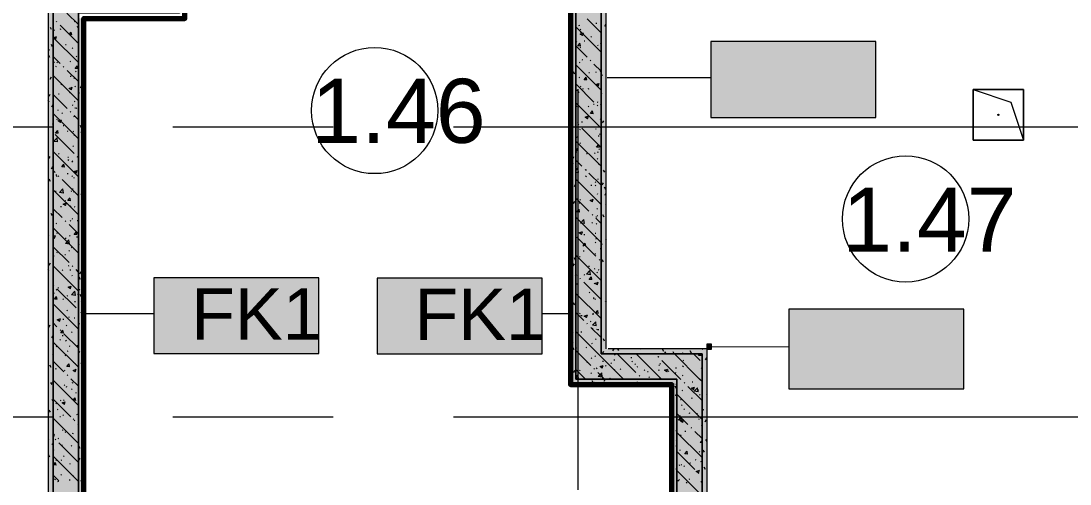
# Model space of a CAD drawing. Header units: millimetres. Extents: x -3817 to 677485, y -22715 to 103890.
# Drawn here: x 78696 to 82851, y 18646 to 20480 of the extents above; entities that cross this region are included whole.
import ezdxf

# ---------------------------------------------------------------- set-up
doc = ezdxf.new("R2010")
doc.units = ezdxf.units.MM
doc.layers.add('PDF _Геометрия', color=7, linetype='Continuous', true_color=0x1d1d1d)
doc.layers.add('PDF _Сплошная заливка', color=7, linetype='Continuous', true_color=0xffffff)
doc.layers.add('PDF _Текст', color=7, linetype='Continuous')
doc.styles.add('PDF GOST-Common', font='arial.ttf')

msp = doc.modelspace()

# ---------------------------------------------------------------- hatches: boundary and pattern name
at = {"layer": 'PDF _Сплошная заливка', "transparency": 33554559}
for points in [[(78823.1, 17061.3), (78823.3, 17062.1), (78823.3, 17561.3), (78923.1, 17561.3), (78923.1, 20511.3), (78823.3, 20511.3), (78823.3, 21011.3), (78923.1, 21011.3), (78923.1, 23061.3), (78823.1, 23061.3), (78823.1, 17406.3)], [(78803.1, 17881.3), (78823.1, 17881.3), (78823.1, 22961.3), (78803.1, 22961.3), (78803.1, 17889.3)], [(80873.3, 19061.3), (80893.3, 19061.3), (80893.3, 22091.3), (80873.3, 22091.3), (80873.3, 20232.1)], [(80993.3, 19161.3), (81013.3, 19161.3), (81013.3, 21771.3), (80993.3, 21771.3), (80993.3, 20232.1)], [(78923.1, 17561.3), (78943.1, 17561.3), (78943.1, 20491.3), (78923.1, 20491.3), (78923.1, 17971.4)], [(81393.3, 19061.3), (81393.3, 19161.3), (80893.3, 19161.3), (80893.3, 19061.3), (81293.3, 19061.3)], [(81413.3, 19161.3), (81413.3, 19181.3), (81013.3, 19181.3), (81013.3, 19161.3), (81393.3, 19161.3)], [(81273.3, 19041.3), (81273.3, 19061.3), (80873.3, 19061.3), (80873.3, 19041.3), (81272.3, 19041.3)], [(81273.3, 17581.4), (81293.3, 17581.4), (81293.3, 19061.3), (81273.3, 19061.3), (81273.3, 17594.4)]]:
    msp.add_hatch(color=256, dxfattribs=at).paths.add_polyline_path(points)

# ---------------------------------------------------------------- linework, layer by layer
at = {"layer": 'PDF _Геометрия', "color": 9, "lineweight": 9, "true_color": 0xc0c0c0}
for points in [[(77042.8, 22941.3), (77042.8, 22381.3), (76663.1, 22381.3), (76663.1, 22361.3), (76663.1, 17881.3), (76663.1, 17861.3), (78823.1, 17861.3), (78823.1, 17881.3), (78823.1, 22961.3), (78803.1, 22961.3), (78653.1, 22961.3), (78823.1, 22961.3), (78823.1, 17861.3), (76663.1, 17861.3), (76663.1, 22381.3), (77042.8, 22381.3), (77042.8, 22461.3), (77042.8, 22961.3), (77493.1, 22961.3), (77042.8, 22961.3)], [(80993.3, 21791.3), (81703.3, 21791.3), (81803.3, 21791.3), (81803.3, 22091.3), (81943.3, 22091.3), (81823.3, 22091.3), (81803.3, 22091.3), (81803.3, 21791.3), (80993.3, 21791.3), (80993.3, 21771.3), (80993.3, 19161.3), (81013.3, 19161.3), (81393.3, 19161.3), (80993.3, 19161.3)], [(83103.3, 22091.3), (83173.3, 22091.3), (83173.3, 17161.4), (81393.3, 17161.4), (81393.3, 19061.3), (81393.3, 19161.3), (81393.3, 17161.4), (81413.3, 17161.4), (83173.3, 17161.4), (83173.3, 17181.3), (83173.3, 22091.3), (83153.3, 22091.3)]]:
    msp.add_lwpolyline(points, close=True, dxfattribs=at)
at = {"layer": 'PDF _Геометрия', "color": 7, "lineweight": 9}
for points in [[(78803.1, 22933.3), (78803.1, 17889.3)], [(80873.3, 22071.3), (80873.3, 19061.3)], [(81013.3, 19181.3), (81013.3, 21763.3)], [(78943.1, 17581.4), (78943.1, 20490.3)], [(81017.3, 20256.5), (81428.2, 20256.5)], [(82467.1, 20208.5), (82617.1, 20158.5), (82667.1, 20008.5)], [(78943.6, 19321.1), (79222.4, 19321.1)], [(80872.8, 19319.7), (80760.3, 19319.7)], [(81413.3, 19181.3), (81021.3, 19181.3)], [(81413.3, 17181.3), (81413.3, 19161.3)], [(81431.3, 19189.3), (81736.6, 19190.9)], [(80873.3, 19041.3), (81272.3, 19041.3)], [(81273.3, 19041.3), (81273.3, 17594.4), (81273.3, 17581.4)]]:
    msp.add_lwpolyline(points, dxfattribs=at)
at = {"layer": 'PDF _Геометрия', "color": 9, "lineweight": 9, "true_color": 0xc0c0c0}
for points in [[(78923.1, 21011.3), (78923.1, 22091.3), (79663.3, 22091.3), (78943.1, 22091.3), (78923.1, 22091.3), (78923.1, 21011.3), (78943.1, 21011.3), (79323.3, 21011.3), (79323.3, 20511.3), (78923.1, 20511.3), (78923.1, 20491.3), (78923.1, 17561.3)], [(81293.3, 17581.4), (81293.3, 19061.3), (81273.3, 19061.3), (80893.3, 19061.3), (80893.3, 22091.3), (80873.3, 22091.3), (80823.3, 22091.3), (80893.3, 22091.3), (80893.3, 19161.3), (80893.3, 19061.3), (81293.3, 19061.3), (81293.3, 17561.3)], [(78923.1, 17561.3), (78923.1, 20511.3)], [(81413.3, 19161.3), (81413.3, 19181.3)], [(80873.3, 19061.3), (80873.3, 19041.3)]]:
    msp.add_lwpolyline(points, dxfattribs=at)
at = {"layer": 'PDF _Геометрия', "color": 231, "lineweight": 70, "true_color": 0xff80c0}
for points in [[(80793.3, 22071.3), (80793.3, 22070.3), (80872.3, 22070.3), (80872.3, 19041.3), (80872.3, 19040.3), (81272.3, 19040.3), (81272.3, 17582.3), (78944.1, 17582.3), (78944.1, 20490.3), (79343.3, 20490.3), (79344.3, 20490.3), (79344.3, 21031.3), (79344.3, 21032.3), (78944.1, 21032.3), (78944.1, 21031.3)], [(80873.3, 19041.3), (80873.3, 19061.3)]]:
    msp.add_lwpolyline(points, dxfattribs=at)
at = {"layer": 'PDF _Геометрия', "color": 231, "lineweight": 9, "true_color": 0xff80c0}
for points in [[(80873.3, 19061.3), (80873.3, 22071.3), (80872.3, 22071.3), (80793.3, 22071.3)], [(79323.3, 20491.3), (78943.1, 20491.3), (78943.1, 20490.3), (78943.1, 17581.4), (78944.1, 17581.4), (81272.3, 17581.4), (81273.3, 17581.4), (81273.3, 17594.4), (81273.3, 19041.3), (81272.3, 19041.3), (80873.3, 19041.3)]]:
    msp.add_lwpolyline(points, dxfattribs=at)
at = {"layer": 'PDF _Геометрия', "color": 252, "lineweight": 9, "true_color": 0x878787}
for points in [[(78923.1, 20466.1), (78877.8, 20511.3)], [(80993.3, 20432.7), (80937.7, 20488.3)], [(78825.6, 20443.2), (78828.3, 20445.3)], [(78838.1, 20475.7), (78835.6, 20478.2)], [(78923.1, 20390.7), (78850.7, 20463.1)], [(78851.2, 20448.3), (78854.5, 20448.7)], [(78905.8, 20479.8), (78908.3, 20477.6)], [(78917.9, 20456.6), (78920.6, 20458.6)], [(78918.6, 20457.1), (78921.9, 20457.6)], [(80993.3, 20357.2), (80893.3, 20457.2)], [(80905.5, 20462.8), (80908.8, 20463.3)], [(80910.7, 20447.8), (80913.1, 20445.5)], [(80972.8, 20471.7), (80976.2, 20472.1)], [(78923.1, 20315.2), (78823.1, 20415.2)], [(78832.4, 20407.6), (78823.5, 20413.5), (78836, 20418.3)], [(78828.9, 20416), (78831.8, 20414.2)], [(78832.4, 20407.5), (78836, 20418.2)], [(78896.5, 20425.3), (78885.8, 20426.2), (78894.4, 20436.4)], [(78896.5, 20425.2), (78894.4, 20436.4)], [(80919.8, 20422.6), (80911, 20428.5), (80923.4, 20433.3)], [(80912.5, 20433.8), (80915.2, 20435.8)], [(80919.8, 20422.5), (80923.4, 20433.3)], [(80952.4, 20418.2), (80955.2, 20416.4)], [(78823.4, 20384.1), (78826.1, 20386.1)], [(78871.8, 20387), (78875.1, 20387.4)], [(78898.5, 20373.8), (78900.9, 20371.5)], [(78915.8, 20397.4), (78918.4, 20399.4)], [(80937.7, 20337.4), (80893.3, 20381.8)], [(80895, 20398.3), (80897.8, 20396.5)], [(80912.2, 20380.5), (80901.6, 20381.5), (80910.2, 20391.7)], [(80912.3, 20380.5), (80910.2, 20391.6)], [(80910.4, 20374.6), (80913, 20376.6)], [(80926.1, 20401.6), (80929.4, 20402)], [(80978.6, 20385.5), (80981, 20383.3)], [(80989.9, 20394.3), (80992.7, 20392.5)], [(78850.7, 20312.3), (78823.1, 20339.9)], [(78823.1, 20326.2), (78823.9, 20326.9)], [(78889.2, 20321.1), (78892.1, 20319.3)], [(78913.6, 20338.2), (78916.3, 20340.2)], [(80917, 20327.8), (80919.9, 20326)], [(80952.8, 20322.3), (80950.3, 20324.8)], [(80991.6, 20346.2), (80993.3, 20346.4)], [(78825, 20316.9), (78828.3, 20317.3)], [(78831.8, 20301.3), (78834.6, 20299.5)], [(78837.4, 20316.9), (78839.8, 20314.7)], [(78865.8, 20297.2), (78863.2, 20299.7)], [(78923.1, 20239.9), (78878.3, 20284.6)], [(78921.1, 20291.6), (78910.5, 20292.5), (78919.1, 20302.7)], [(78911.5, 20279), (78914.1, 20281)], [(78921.1, 20291.5), (78919.1, 20302.6)], [(80993.3, 20206.3), (80893.3, 20306.3)], [(80908.2, 20315.4), (80910.9, 20317.4)], [(80993.3, 20281.8), (80965.3, 20309.7)], [(80971.2, 20279.4), (80973.7, 20277.2)], [(80989.3, 20282), (80992.6, 20282.4)], [(78923.1, 20164.4), (78823.1, 20264.4)], [(78890.5, 20261.5), (78893.8, 20262)], [(78905.3, 20254.7), (78907.7, 20252.4)], [(80906, 20256.2), (80908.7, 20258.3)], [(80936.9, 20246.8), (80926.3, 20247.7), (80934.9, 20257.9)], [(80936.9, 20246.7), (80934.9, 20257.9)], [(80944.8, 20276.1), (80948.1, 20276.5)], [(78853.9, 20230.8), (78856.7, 20229)], [(78895.3, 20207), (78886.4, 20213), (78898.9, 20217.8)], [(78888.3, 20197.3), (78891.6, 20197.7)], [(78895.3, 20207), (78898.9, 20217.7)], [(78909.3, 20219.8), (78912, 20221.9)], [(80965.3, 20158.9), (80893.3, 20231)], [(80898, 20206), (80901.4, 20206.4)], [(80903.9, 20197), (80906.5, 20199.1)], [(80910.1, 20222.6), (80912.6, 20220.3)], [(80919.9, 20213.1), (80922.7, 20211.2)], [(80942.6, 20211.8), (80945.9, 20212.3)], [(80982.7, 20222.1), (80973.8, 20228), (80986.3, 20232.8)], [(80977.3, 20232.9), (80980.2, 20231.1)], [(80982.7, 20222), (80986.3, 20232.7)], [(78878.3, 20133.7), (78823.1, 20189)], [(78843.7, 20191.4), (78847.1, 20191.8)], [(78907.1, 20160.6), (78909.8, 20162.7)], [(80993.3, 20055.5), (80893.3, 20155.5)], [(80978, 20160.4), (80980.5, 20158.1)], [(78923.1, 20013.5), (78823.1, 20113.5)], [(78841.5, 20127.1), (78844.8, 20127.6)], [(78856.7, 20116), (78859.5, 20114.2)], [(78893.4, 20118.6), (78890.9, 20121.2)], [(78897.9, 20148.6), (78900.4, 20146.3)], [(78908.8, 20136), (78912.1, 20136.4)], [(78914.1, 20135.9), (78917, 20134.1)], [(80895.8, 20141.7), (80899.1, 20142.1)], [(80901.7, 20137.8), (80904.4, 20139.9)], [(80942, 20142.5), (80944.8, 20140.7)], [(80961.6, 20113), (80951, 20114), (80959.5, 20124.2)], [(80961.6, 20113), (80959.5, 20124.1)], [(80963.1, 20150.6), (80966.4, 20151)], [(80980.4, 20143.8), (80977.9, 20146.3)], [(80991.5, 20149.2), (80993.3, 20150.5)], [(80993.3, 20131), (80993, 20131.2)], [(78836.8, 20091.8), (78839.3, 20089.5)], [(78852, 20078.1), (78843.2, 20084.1), (78855.6, 20088.9)], [(78852, 20078), (78855.6, 20088.8)], [(78905, 20101.4), (78907.6, 20103.5)], [(78923.1, 20089), (78906, 20106.1)], [(80899.6, 20078.6), (80902.2, 20080.7)], [(80916.3, 20080.4), (80919.7, 20080.9)], [(80939.4, 20093.1), (80930.6, 20099.1), (80943, 20103.9)], [(80939.4, 20093.1), (80943, 20103.8)], [(80989.4, 20090), (80992, 20092.1)], [(78906, 19955.2), (78830.6, 20030.6)], [(78842.9, 20035.2), (78832.3, 20036.2), (78840.9, 20046.4)], [(78843, 20035.2), (78840.9, 20046.3)], [(78862.1, 20065.9), (78865.4, 20066.3)], [(78878.8, 20045.5), (78881.6, 20043.7)], [(78902.8, 20042.3), (78905.5, 20044.3)], [(78904.7, 20029.6), (78907.2, 20027.3)], [(80905, 20068.4), (80902.5, 20070.9)], [(80907.3, 20051.7), (80910.2, 20049.9)], [(80993, 19980.3), (80917.6, 20055.8)], [(80970.7, 20054.3), (80973.2, 20052)], [(80987.2, 20030.8), (80989.9, 20032.9)], [(78840.2, 20001), (78824.3, 20003.4), (78838.2, 20017.9)], [(78840.2, 20000.9), (78838.2, 20017.8)], [(80993.3, 19904.6), (80893.3, 20004.6)], [(80897.4, 20019.5), (80900.1, 20021.5)], [(80909.6, 19997.5), (80912.1, 19995.2)], [(80944.8, 20027.8), (80947.6, 20026)], [(80986.3, 19979.3), (80975.6, 19980.2), (80984.2, 19990.4)], [(80981.9, 20025.1), (80985.2, 20025.5)], [(80986.3, 19979.2), (80984.2, 19990.4)], [(78923.1, 19862.6), (78823.1, 19962.6)], [(78844.1, 19954.7), (78847, 19952.9)], [(78900.6, 19983.1), (78903.3, 19985.1)], [(80893.3, 19972.4), (80899.8, 19974.9)], [(80893.3, 19966.2), (80896.2, 19964.2)], [(80895.2, 19960.3), (80897.9, 19962.3)], [(80896.2, 19964.1), (80899.8, 19974.9)], [(80935.1, 19955), (80938.4, 19955.4)], [(80966.9, 19957.3), (80969.7, 19955.5)], [(80979.6, 19960.8), (80982.9, 19961.3)], [(80985, 19971.7), (80987.7, 19973.7)], [(78867.6, 19901.5), (78857, 19902.4), (78865.6, 19912.6)], [(78867.6, 19901.4), (78865.6, 19912.6)], [(78880.8, 19940.4), (78884.1, 19940.8)], [(78881.6, 19930.8), (78884.5, 19929)], [(78897.4, 19923.5), (78899.9, 19921.2)], [(78898.5, 19923.9), (78901.1, 19925.9)], [(78921.1, 19940.1), (78918.6, 19942.6)], [(80917.6, 19904.9), (80893.3, 19929.2)], [(80977.5, 19935.2), (80980, 19933)], [(80982.9, 19912.5), (80985.5, 19914.5)], [(78830.6, 19879.8), (78823.1, 19887.3)], [(78834, 19870.3), (78837.3, 19870.7)], [(78836.3, 19866.6), (78838.8, 19864.4)], [(78845.6, 19864.7), (78843.1, 19867.2)], [(78878.5, 19876.1), (78881.9, 19876.6)], [(78896.3, 19864.7), (78899, 19866.7)], [(78914.9, 19877.6), (78906, 19883.6), (78918.5, 19888.3)], [(78914.9, 19877.5), (78918.5, 19888.3)], [(80893.3, 19901.2), (80895.7, 19903.1)], [(80893.3, 19887.7), (80901.9, 19896.8)], [(80893.3, 19881.5), (80903.9, 19879.9)], [(80903.9, 19879.8), (80901.9, 19896.7)], [(80932.7, 19889.8), (80930.1, 19892.3)], [(80932.2, 19866.4), (80935.1, 19864.6)], [(80932.8, 19890.7), (80936.1, 19891.1)], [(80993.3, 19829.2), (80945.2, 19877.3)], [(78923.1, 19787.3), (78858.2, 19852.1)], [(78903.7, 19860.3), (78906.5, 19858.5)], [(80993.3, 19753.7), (80893.3, 19853.7)], [(80893.3, 19843.7), (80893.6, 19843.9)], [(80953.4, 19829.5), (80956.7, 19829.9)], [(80969.7, 19842.6), (80972.6, 19840.8)], [(80970.2, 19829.1), (80972.6, 19826.9)], [(80980.7, 19853.3), (80983.4, 19855.3)], [(78923.1, 19711.8), (78823.1, 19811.8)], [(78831.8, 19806), (78835.1, 19806.4)], [(78863.7, 19798.3), (78847.9, 19800.8), (78861.8, 19815.2)], [(78863.7, 19798.3), (78861.8, 19815.2)], [(78894.2, 19805.5), (78896.8, 19807.5)], [(78899.1, 19814.9), (78902.4, 19815.3)], [(78904.2, 19804.4), (78906.7, 19802.1)], [(80978.6, 19794.1), (80981.2, 19796.1)], [(78852.3, 19744.7), (78855.6, 19745.2)], [(78871.6, 19748.7), (78862.8, 19754.6), (78875.2, 19759.4)], [(78869.1, 19769.4), (78871.9, 19767.6)], [(78871.6, 19748.6), (78875.2, 19759.3)], [(78892.3, 19767.8), (78881.7, 19768.7), (78890.2, 19778.9)], [(78892.3, 19767.7), (78890.2, 19778.8)], [(78892, 19746.3), (78894.7, 19748.4)], [(78906.5, 19745.5), (78909.4, 19743.7)], [(80945.2, 19726.4), (80893.3, 19778.4)], [(80896.9, 19776.1), (80899.7, 19774.3)], [(80906.6, 19759.3), (80909.9, 19759.8)], [(80909.1, 19772.3), (80911.6, 19770)], [(80959, 19763.7), (80950.2, 19769.6), (80962.6, 19774.4)], [(80959.1, 19763.6), (80962.7, 19774.4)], [(80991.8, 19772.1), (80993.3, 19771.1)], [(78858.2, 19701.2), (78823.1, 19736.4)], [(78896.9, 19698.3), (78899.4, 19696.1)], [(80993.3, 19602.9), (80893.3, 19702.9)], [(80908.1, 19723), (80897.4, 19723.9), (80906, 19734.1)], [(80908.1, 19722.9), (80906, 19734.1)], [(80960.3, 19711.3), (80957.8, 19713.8)], [(80972.1, 19704), (80975.5, 19704.4)], [(80993.3, 19678.4), (80972.9, 19698.7)], [(80976.4, 19734.9), (80979.1, 19736.9)], [(80977, 19710.1), (80979.5, 19707.8)], [(78923.1, 19560.9), (78823.1, 19660.9)], [(78833.7, 19679.1), (78836.5, 19677.3)], [(78873.3, 19686.1), (78870.8, 19688.7)], [(78923.1, 19636.4), (78885.9, 19673.6)], [(78889.8, 19687.1), (78892.5, 19689.2)], [(78917.8, 19689.4), (78921.2, 19689.8)], [(80899.7, 19661.3), (80902.6, 19659.5)], [(80927.5, 19677.2), (80911.7, 19679.7), (80925.5, 19694.1)], [(80927.5, 19677.2), (80925.5, 19694.1)], [(80957.2, 19681.2), (80960, 19679.4)], [(80974.2, 19675.7), (80976.9, 19677.7)], [(78823.1, 19627.1), (78831.9, 19630.5)], [(78823.1, 19623.3), (78828.3, 19619.7)], [(78828.4, 19619.7), (78832, 19630.4)], [(78835.8, 19641.5), (78838.3, 19639.2)], [(78871.1, 19619.3), (78874.4, 19619.7)], [(78887.7, 19627.9), (78890.3, 19630)], [(78916.9, 19634), (78906.3, 19634.9), (78914.9, 19645.2)], [(78917, 19634), (78914.9, 19645.1)], [(78915.6, 19625.1), (78918.9, 19625.6)], [(80972.9, 19547.9), (80897.5, 19623.3)], [(80915.8, 19634.7), (80906.9, 19640.7), (80919.4, 19645.5)], [(80915.8, 19634.7), (80919.4, 19645.4)], [(80925.4, 19633.9), (80928.7, 19634.3)], [(80969.9, 19639.7), (80973.2, 19640.2)], [(80972.1, 19616.5), (80974.7, 19618.6)], [(78885.9, 19522.7), (78823.1, 19585.5)], [(78887.3, 19595.7), (78871.5, 19598.2), (78885.3, 19612.6)], [(78887.3, 19595.7), (78885.4, 19612.5)], [(78894, 19584.2), (78896.8, 19582.4)], [(78903.7, 19579.3), (78906.2, 19577)], [(80921.8, 19590.8), (80924.6, 19589)], [(80932.7, 19589.2), (80922.1, 19590.2), (80930.7, 19600.4)], [(80932.8, 19589.2), (80930.7, 19600.3)], [(80969.6, 19604), (80972.1, 19601.7)], [(80990.4, 19578.5), (80993.3, 19578.8)], [(78824.3, 19549.1), (78827.6, 19549.6)], [(78836.6, 19564.3), (78839.4, 19562.5)], [(78868.8, 19555), (78872.1, 19555.4)], [(78885.5, 19568.7), (78888.2, 19570.8)], [(80993.3, 19452), (80893.3, 19552)], [(80908.6, 19547.2), (80911, 19544.9)], [(80923.1, 19569.6), (80926.4, 19570)], [(80969.9, 19557.3), (80972.6, 19559.4)], [(80988, 19532.8), (80985.5, 19535.3)], [(78923.1, 19410), (78823.1, 19510)], [(78858.6, 19493.8), (78861.4, 19492)], [(78883.4, 19509.6), (78886, 19511.6)], [(78889.4, 19493.7), (78892.7, 19494.2)], [(78901, 19507.6), (78898.5, 19510.1)], [(78923.1, 19485.5), (78913.5, 19495)], [(80951, 19474.6), (80935.2, 19477.1), (80949.1, 19491.5)], [(80943.7, 19508.3), (80947, 19508.8)], [(80951.1, 19474.6), (80949.1, 19491.5)], [(80967.7, 19498.1), (80970.4, 19500.2)], [(80982.1, 19496), (80984.9, 19494.2)], [(78823.1, 19485), (78825.3, 19485.3)], [(78881.2, 19450.4), (78883.9, 19452.4)], [(78896.4, 19473.2), (78898.8, 19470.9)], [(80897.5, 19472.4), (80893.3, 19476.6)], [(80912.5, 19457.3), (80910, 19459.8)], [(80924.7, 19476.1), (80927.5, 19474.3)], [(80957.4, 19455.5), (80946.8, 19456.4), (80955.4, 19466.6)], [(80957.4, 19455.4), (80955.4, 19466.6)], [(80976.5, 19484.9), (80978.9, 19482.7)], [(78825.5, 19432.2), (78823.1, 19434.6)], [(78835.3, 19416.3), (78837.7, 19414.1)], [(78913.5, 19344.2), (78838.1, 19419.6)], [(78842.6, 19423.6), (78845.9, 19424.1)], [(78891.2, 19419.2), (78882.4, 19425.2), (78894.8, 19430)], [(78891.2, 19419.1), (78894.8, 19429.9)], [(78910.9, 19393.1), (78895.1, 19395.5), (78908.9, 19410)], [(78910.9, 19393), (78908.9, 19409.9)], [(80896.9, 19438.2), (80900.2, 19438.6)], [(80993.3, 19376.6), (80925.1, 19444.8)], [(80965.6, 19439), (80968.2, 19441)], [(80978.6, 19434.2), (80969.8, 19440.2), (80982.3, 19445)], [(80978.7, 19434.2), (80982.3, 19444.9)], [(78824, 19403), (78826.8, 19401.2)], [(78838.8, 19377.7), (78828.1, 19378.6), (78836.7, 19388.8)], [(78838.8, 19377.6), (78836.7, 19388.8)], [(78861.5, 19379.1), (78864.3, 19377.3)], [(78879, 19391.2), (78881.7, 19393.2)], [(78908.1, 19368.3), (78911.4, 19368.7)], [(78918.9, 19398.9), (78921.7, 19397.1)], [(80993.3, 19301.1), (80893.3, 19401.1)], [(80946.7, 19405.6), (80949.5, 19403.8)], [(80962.4, 19382.9), (80965.7, 19383.3)], [(80963.4, 19379.8), (80966.1, 19381.8)], [(80969.1, 19378.9), (80971.6, 19376.6)], [(78923.1, 19259.2), (78823.1, 19359.2)], [(78876.9, 19332), (78879.5, 19334)], [(78903.2, 19354.1), (78905.6, 19351.9)], [(80925.1, 19293.9), (80893.3, 19325.7)], [(80982.1, 19321.8), (80971.5, 19322.7), (80980, 19332.9)], [(80982.1, 19321.7), (80980, 19332.8)], [(78838.1, 19268.7), (78823.1, 19283.8)], [(78847.9, 19290.3), (78839.1, 19296.2), (78851.6, 19301)], [(78848, 19290.2), (78851.6, 19301)], [(78861.3, 19298.2), (78864.7, 19298.6)], [(78883.5, 19308.6), (78886.3, 19306.8)], [(78905.8, 19304), (78909.2, 19304.4)], [(80908, 19322), (80910.5, 19319.8)], [(80912.1, 19314.7), (80914.9, 19312.9)], [(80915.6, 19312.7), (80918.9, 19313.2)], [(80935.4, 19305.3), (80926.5, 19311.3), (80939, 19316)], [(80935.4, 19305.2), (80939, 19316)], [(80949.6, 19290.8), (80952.4, 19289)], [(80974.6, 19272), (80958.8, 19274.4), (80972.6, 19288.9)], [(80960.1, 19318.6), (80963.5, 19319)], [(80961.3, 19320.6), (80963.9, 19322.6)], [(80974.6, 19271.9), (80972.7, 19288.8)], [(78853.2, 19253.7), (78850.7, 19256.2)], [(78863.4, 19244), (78852.8, 19244.9), (78861.4, 19255.1)], [(78863.4, 19243.9), (78861.4, 19255)], [(78923.1, 19183.8), (78865.8, 19241.1)], [(78874.7, 19272.8), (78877.4, 19274.8)], [(78895.8, 19248), (78898.3, 19245.8)], [(81082.2, 19061.3), (80982.2, 19161.3), (80893.3, 19250.3)], [(80913.4, 19248.5), (80916.7, 19248.9)], [(80940.2, 19278.8), (80937.7, 19281.3)], [(80993.3, 19225.7), (80952.8, 19266.2)], [(80959.1, 19261.4), (80961.8, 19263.4)], [(80975.9, 19259.8), (80978.4, 19257.5)], [(80980.7, 19257.3), (80984, 19257.8)], [(78923.1, 19108.3), (78823.1, 19208.3)], [(78848.9, 19217.7), (78851.7, 19215.9)], [(78859.1, 19233.9), (78862.4, 19234.3)], [(78872.5, 19213.6), (78875.2, 19215.7)], [(80956.9, 19202.2), (80959.6, 19204.2)], [(80971.6, 19220.3), (80974.4, 19218.5)], [(78834.7, 19191.2), (78837.2, 19188.9)], [(78879.6, 19172.6), (78883, 19173.1)], [(78886.4, 19193.8), (78889.2, 19192)], [(78923.1, 19192.2), (78918.6, 19192.9), (78923.1, 19197.5)], [(80893.3, 19186.2), (80895.7, 19187.1)], [(80893.3, 19179.7), (80895.7, 19187)], [(80952.8, 19115.4), (80906.8, 19161.3), (80893.3, 19174.9)], [(80933.9, 19187.2), (80937.2, 19187.6)], [(81047.1, 19156.3), (81049.8, 19158.4)], [(81131.3, 19087.7), (81057.7, 19161.3)], [(81233, 19061.3), (81133, 19161.3)], [(81393.3, 19052), (81383.9, 19061.3), (81283.9, 19161.3)], [(81385.3, 19135.5), (81359.4, 19161.3)], [(81389.3, 19154.6), (81378.7, 19155.5), (81383.6, 19161.3)], [(81389.3, 19154.5), (81388.1, 19161.3)], [(78865.8, 19090.2), (78823.1, 19132.9)], [(78870.4, 19154.4), (78873, 19156.5)], [(78888.1, 19110.2), (78877.5, 19111.1), (78886, 19121.4)], [(78888.1, 19110.2), (78886.1, 19121.3)], [(78902.7, 19129), (78905.1, 19126.7)], [(78908.4, 19123.3), (78911.3, 19121.5)], [(80937, 19129.5), (80939.8, 19127.7)], [(80954.8, 19143), (80957.4, 19145.1)], [(80968.6, 19153.7), (80971.1, 19151.4)], [(80998.3, 19104.8), (80989.4, 19110.7), (81001.9, 19115.5)], [(80998.3, 19104.7), (81001.9, 19115.5)], [(80999.4, 19131.9), (81002.8, 19132.3)], [(81031.9, 19125.5), (81034.7, 19123.7)], [(81044, 19137.7), (81047.3, 19138.2)], [(81111.3, 19146.6), (81114.6, 19147)], [(81114.9, 19132.5), (81117.4, 19130.2)], [(81126.8, 19121.5), (81129.6, 19119.7)], [(81218.6, 19150.3), (81221.1, 19148)], [(81221.8, 19148.1), (81219.3, 19150.6)], [(81221.7, 19117.5), (81224.6, 19115.7)], [(81226.1, 19121.1), (81228.7, 19123.1)], [(81309.8, 19060), (81308.5, 19061.3), (81234.4, 19135.5)], [(81318.4, 19134.4), (81321.1, 19136.4)], [(78832.9, 19102.5), (78836.2, 19102.9)], [(78868.2, 19095.2), (78870.9, 19097.3)], [(78880.9, 19075.1), (78878.3, 19077.6)], [(78910.8, 19089.8), (78902, 19095.7), (78914.4, 19100.5)], [(78910.8, 19089.7), (78914.4, 19100.4)], [(80931.3, 19061.3), (80893.3, 19099.4)], [(80903.9, 19065.4), (80893.3, 19066.4), (80901.8, 19076.6)], [(80903.9, 19065.4), (80901.8, 19076.5)], [(80907.5, 19096.9), (80910, 19094.6)], [(80952.6, 19083.8), (80955.3, 19085.9)], [(80967.9, 19100.3), (80965.3, 19102.8)], [(80974.5, 19105.6), (80977.3, 19103.8)], [(81006.8, 19061.3), (80980.4, 19087.7)], [(80998.2, 19069.4), (80982.4, 19071.8), (80996.2, 19086.2)], [(80998.2, 19069.3), (80996.2, 19086.2)], [(81011.2, 19114.7), (81013.7, 19112.4)], [(81045, 19097.2), (81047.6, 19099.2)], [(81064.5, 19076.5), (81067.8, 19076.9)], [(81069.4, 19101.6), (81072.2, 19099.8)], [(81136.2, 19109.7), (81138.9, 19111.7)], [(81146.4, 19072.6), (81143.9, 19075.1)], [(81164.3, 19097.6), (81167.1, 19095.8)], [(81176.8, 19091.2), (81180.1, 19091.7)], [(81221.3, 19097.1), (81224.6, 19097.5)], [(81253.8, 19090.5), (81244.9, 19096.5), (81257.4, 19101.3)], [(81253.8, 19090.5), (81257.4, 19101.2)], [(81259.2, 19093.6), (81262.1, 19091.8)], [(81286.5, 19088), (81289, 19085.8)], [(81288.7, 19106), (81292, 19106.4)], [(81316.2, 19075.2), (81318.9, 19077.2)], [(81316.6, 19113.4), (81319.5, 19111.6)], [(81354.1, 19089.6), (81357, 19087.8)], [(81390.2, 19105.8), (81392.6, 19103.6)], [(78923.1, 18957.4), (78823.1, 19057.4)], [(78866.1, 19036), (78868.7, 19038.1)], [(78873.8, 19032.5), (78876.6, 19030.7)], [(78923.1, 19032.9), (78893.4, 19062.6)], [(78898.4, 19047.2), (78901.7, 19047.6)], [(80952.7, 19061.7), (80956, 19062.2)], [(80997.2, 19067.6), (81000.5, 19068)], [(81025.9, 19061.3), (81029.4, 19065.4)], [(81030.1, 19061.3), (81029.4, 19065.4)], [(81182.8, 19070.2), (81185.3, 19068)], [(81223.9, 19061.9), (81226.6, 19063.9)], [(81324.9, 19045), (81322.4, 19047.5)], [(81393.3, 18976.6), (81337.5, 19032.4)], [(81354.2, 19050.6), (81357.5, 19051.1)], [(78895.3, 19022.9), (78897.8, 19020.6)], [(78911.3, 19008.6), (78914.1, 19006.8)], [(81393.3, 18901.1), (81293.3, 19001.1)], [(81314.1, 19016), (81316.7, 19018)], [(81359.9, 19019), (81351.1, 19024.9), (81363.5, 19029.7)], [(81359.9, 19018.9), (81363.5, 19029.6)], [(81377.7, 19010.5), (81361.9, 19013), (81375.7, 19027.4)], [(81377.7, 19010.5), (81375.7, 19027.3)], [(81376.2, 19019.1), (81379, 19017.3)], [(81382.8, 18999.8), (81385.3, 18997.5)], [(78893.4, 18911.7), (78823.1, 18982)], [(78834.2, 18966), (78836.7, 18963.8)], [(78851.6, 18977), (78854.9, 18977.5)], [(78867.6, 18960.8), (78858.7, 18966.8), (78871.2, 18971.6)], [(78863.9, 18976.9), (78866.6, 18978.9)], [(78867.6, 18960.8), (78871.2, 18971.5)], [(78896.1, 18982.9), (78899.4, 18983.3)], [(78912.8, 18976.5), (78902.1, 18977.4), (78910.7, 18987.6)], [(78912.8, 18976.4), (78910.7, 18987.6)], [(81307.4, 18980.5), (81310.7, 18980.9)], [(81311.9, 18956.8), (81314.6, 18958.9)], [(81351.9, 18986.4), (81355.2, 18986.8)], [(78838.4, 18942.1), (78841.3, 18940.3)], [(78849.3, 18912.8), (78852.7, 18913.2)], [(78861.7, 18917.7), (78864.4, 18919.7)], [(78916.7, 18921.6), (78920, 18922.1)], [(81337.5, 18881.5), (81293.3, 18925.7)], [(81311.1, 18898.2), (81300.5, 18899.2), (81309.1, 18909.4)], [(81305.1, 18916.2), (81308.5, 18916.7)], [(81311.2, 18898.2), (81309.1, 18909.3)], [(81321.7, 18942.9), (81324.2, 18940.7)], [(81341.6, 18928.2), (81344.4, 18926.4)], [(81372.5, 18925.1), (81375.8, 18925.5)], [(78923.1, 18806.6), (78823.1, 18906.6)], [(78902.1, 18903.8), (78904.6, 18901.6)], [(78908.5, 18896.6), (78906, 18899.1)], [(78923.1, 18882), (78921.1, 18884)], [(81316.6, 18890), (81307.8, 18896), (81320.2, 18900.8)], [(81309.8, 18897.6), (81312.4, 18899.7)], [(81316.7, 18890), (81320.3, 18900.7)], [(81352.6, 18866.4), (81350.1, 18868.9)], [(81379.1, 18904.3), (81381.9, 18902.5)], [(81389.7, 18880.7), (81392.1, 18878.4)], [(78823.1, 18840.8), (78827.9, 18842.6)], [(78823.1, 18832.7), (78824.3, 18831.9)], [(78824.3, 18831.8), (78827.9, 18842.6)], [(78841.3, 18827.4), (78844.1, 18825.6)], [(78859.6, 18858.5), (78862.2, 18860.5)], [(78869.9, 18851.5), (78873.2, 18851.9)], [(78898.7, 18847.2), (78901.6, 18845.4)], [(81393.3, 18750.3), (81293.3, 18850.3)], [(81306.2, 18837.8), (81309, 18836)], [(81307.6, 18838.4), (81310.3, 18840.5)], [(81325.7, 18855), (81329, 18855.4)], [(81393.3, 18825.7), (81365.1, 18853.9)], [(78833.1, 18821.2), (78830.6, 18823.7)], [(78921.1, 18733.2), (78845.6, 18808.6)], [(78857.4, 18799.3), (78860.1, 18801.3)], [(78894.8, 18797.7), (78897.3, 18795.5)], [(81393.3, 18809.1), (81385.5, 18810.3), (81393.3, 18818.5)], [(81391.2, 18799.6), (81393.3, 18799.9)], [(78823.1, 18781.4), (78826.5, 18781.8)], [(78923.1, 18655.7), (78823.1, 18755.7)], [(78855.2, 18740.1), (78857.9, 18742.1)], [(78863.4, 18756.9), (78866.2, 18755.1)], [(78923.1, 18765.3), (78921.6, 18766.3), (78923.1, 18766.9)], [(81365.1, 18703), (81293.3, 18774.9)], [(81305.4, 18779.3), (81308.1, 18781.3)], [(81335.8, 18764.5), (81325.2, 18765.4), (81333.8, 18775.6)], [(81335.8, 18764.4), (81333.8, 18775.6)], [(81366.5, 18743), (81369.3, 18741.2)], [(81382.3, 18774.6), (81384.8, 18772.3)], [(78834.6, 18720.2), (78824, 18721.1), (78832.5, 18731.3)], [(78834.6, 18720.1), (78832.5, 18731.2)], [(78833.7, 18740.9), (78836.2, 18738.6)], [(78888.6, 18726), (78892, 18726.5)], [(81303.3, 18720.1), (81305.9, 18722.1)], [(81309.1, 18723.1), (81311.9, 18721.3)], [(81321.2, 18717.8), (81323.7, 18715.5)], [(81344.4, 18729.5), (81347.8, 18729.9)], [(81379.5, 18689.5), (81370.7, 18695.5), (81383.1, 18700.2)], [(81379.5, 18689.4), (81383.1, 18700.2)], [(81389, 18735.4), (81392.3, 18735.8)], [(78845.6, 18657.7), (78823.1, 18680.3)], [(78828.7, 18666), (78831.6, 18664.2)], [(78853.1, 18680.9), (78855.7, 18683)], [(78886.4, 18661.8), (78889.7, 18662.2)], [(78901.6, 18678.7), (78904.1, 18676.4)], [(81393.3, 18599.4), (81293.3, 18699.4)], [(81297.7, 18659.4), (81301, 18659.8)], [(81301.1, 18660.9), (81303.8, 18662.9)], [(81342.2, 18665.2), (81345.5, 18665.7)], [(81380.2, 18687.9), (81377.7, 18690.4)], [(81392.4, 18673.4), (81393.3, 18674.1)], [(81393.3, 18674.9), (81392.8, 18675.3)], [(78841.9, 18655.9), (78845.2, 18656.3)], [(81331.1, 18652.6), (81333.9, 18650.8)], [(81389.1, 18655.6), (81391.6, 18653.3)]]:
    msp.add_lwpolyline(points, dxfattribs=at)
at = {"layer": 'PDF _Геометрия', "color": 253, "lineweight": 9, "true_color": 0x9b9b9b}
for points in [[(78816.9, 20445.9), (78811.8, 20454.6)], [(80993.3, 20473.7), (80994.8, 20473.7)], [(81011.9, 20467), (81006.9, 20458.3)], [(78941.8, 20412.4), (78936.8, 20421.1)], [(78943.1, 20419.3), (78942.5, 20418.3)], [(78942.6, 20412.7), (78943.1, 20412.7)], [(78807.4, 20367.2), (78803.1, 20359.7)], [(78821, 20377.9), (78815.9, 20386.6)], [(78820.7, 20382.2), (78823.1, 20382.2)], [(80893.3, 20383.4), (80893.1, 20383.2)], [(78809.8, 20336.2), (78804.8, 20344.9)], [(78942.6, 20321.3), (78943.1, 20321.3)], [(78820.7, 20290.8), (78823.1, 20290.8)], [(80993.3, 20290.8), (80994.8, 20290.8)], [(78814.5, 20257.5), (78809.4, 20248.8)], [(78924.1, 20264.6), (78923.1, 20262.8)], [(80889.4, 20269.9), (80884.4, 20278.6)], [(80999.1, 20262.8), (80994.1, 20271.5)], [(78927.6, 20193.1), (78923.1, 20201)], [(78935.3, 20222.9), (78930.3, 20214.2)], [(78942.6, 20199.3), (78943.1, 20199.3)], [(80874.8, 20229.4), (80873.3, 20226.8)], [(80993.3, 20229.8), (80994.8, 20229.8)], [(78806.8, 20158.5), (78803.1, 20165)], [(78810.4, 20189.5), (78805.3, 20180.8)], [(78820.7, 20168.9), (78823.1, 20168.9)], [(80995.6, 20194.9), (80993.3, 20190.8)], [(78821.5, 20147.8), (78816.5, 20139.1)], [(78942.4, 20113.3), (78937.3, 20104.6)], [(80893.3, 20139.5), (80892, 20137.4)], [(80893.3, 20141.3), (80892.6, 20142.5)], [(80993.3, 20138.4), (80994.8, 20138.4)], [(78823.1, 20069.4), (78821.1, 20072.8)], [(78942.6, 20077.4), (78943.1, 20077.4)], [(81002.7, 20085.2), (80997.6, 20076.5)], [(78820.7, 20046.9), (78823.1, 20046.9)], [(78935.8, 20057), (78930.8, 20065.7)], [(78938.3, 20045.2), (78933.2, 20036.5)], [(80875.3, 20050.5), (80873.3, 20054)], [(78820.7, 19955.5), (78823.1, 19955.5)], [(78942.6, 19986), (78943.1, 19986)], [(80873.7, 19983.7), (80873.3, 19983)], [(80993.3, 19955.5), (80994.8, 19955.5)], [(78809.3, 19943.7), (78804.2, 19935)], [(80883.5, 19914.5), (80878.4, 19923.2)], [(80884.8, 19942.1), (80879.8, 19933.3)], [(78820.4, 19902.1), (78815.4, 19893.4)], [(78942.6, 19864.1), (78943.1, 19864.1)], [(80993.3, 19894.5), (80994.8, 19894.5)], [(81008.4, 19881), (81003.3, 19889.7)], [(78812, 19844.8), (78807, 19853.5)], [(78820.7, 19833.6), (78823.1, 19833.6)], [(80891.9, 19832.4), (80886.9, 19823.7)], [(81001.6, 19839.5), (80996.5, 19830.7)], [(78937.2, 19799.5), (78932.1, 19790.8)], [(80993.3, 19803.1), (80994.8, 19803.1)], [(81012.4, 19813), (81007.4, 19821.7)], [(81012.7, 19797.8), (81007.7, 19789.1)], [(78942.6, 19742.1), (78943.1, 19742.1)], [(80887.8, 19764.4), (80882.8, 19755.6)], [(81013.3, 19750.6), (81011.5, 19753.6)], [(78820.2, 19708.7), (78815.1, 19717.4)], [(78820.7, 19711.7), (78823.1, 19711.7)], [(81005.4, 19703.3), (81000.3, 19712)], [(78943.1, 19678.7), (78940, 19683.9)], [(80994.2, 19661.7), (80993.3, 19663.3)], [(78804.1, 19630), (78803.1, 19628.2)], [(78820.7, 19620.2), (78823.1, 19620.2)], [(78942.6, 19650.7), (78943.1, 19650.7)], [(80993.3, 19620.2), (80994.8, 19620.2)], [(81013.3, 19615.9), (81010.7, 19611.4)], [(78924.9, 19595.4), (78923.1, 19592.2)], [(80998.3, 19593.6), (80993.3, 19602.3)], [(80892.7, 19532.7), (80887.7, 19541.4)], [(80993.3, 19559.3), (80994.8, 19559.3)], [(81002.4, 19525.6), (80997.4, 19534.3)], [(78806, 19489.3), (78803.1, 19494.4)], [(78811.2, 19520.3), (78806.1, 19511.6)], [(78820.7, 19498.3), (78823.1, 19498.3)], [(78942.1, 19497.5), (78937, 19506.2)], [(78942.6, 19528.8), (78943.1, 19528.8)], [(80886.7, 19518.6), (80881.7, 19509.9)], [(78930.9, 19455.9), (78925.9, 19464.6)], [(78932, 19485.7), (78927, 19477)], [(80893.3, 19470.8), (80891.8, 19473.3)], [(80893.3, 19469), (80892.9, 19468.3)], [(80993.3, 19467.8), (80994.8, 19467.8)], [(78927.9, 19417.7), (78923.1, 19409.3)], [(78942.6, 19406.9), (78943.1, 19406.9)], [(78820.7, 19376.4), (78823.1, 19376.4)], [(78935, 19387.8), (78930, 19396.6)], [(78939.1, 19376.1), (78934, 19367.4)], [(81013.3, 19372), (81009.6, 19365.7)], [(78939.1, 19319.8), (78934.1, 19328.5)], [(80889.7, 19355), (80884.7, 19363.7)], [(78820.7, 19284.9), (78823.1, 19284.9)], [(78927.9, 19278.2), (78923.1, 19286.6)], [(78942.6, 19315.4), (78943.1, 19315.4)], [(80874.5, 19314.5), (80873.3, 19312.4)], [(80878.6, 19313.3), (80873.5, 19322)], [(80993.3, 19284.9), (80994.8, 19284.9)], [(78810.1, 19274.6), (78805, 19265.9)], [(80882.7, 19245.3), (80877.6, 19254)], [(78821.2, 19232.9), (78816.2, 19224.2)], [(80881.5, 19204.8), (80876.5, 19196.1)], [(80993.3, 19224), (80994.8, 19224)], [(81007.6, 19211.8), (81002.5, 19220.5)], [(78820.7, 19163), (78823.1, 19163)], [(78823.1, 19155), (78821.4, 19157.9)], [(78926.8, 19172), (78923.1, 19165.5)], [(78942.6, 19193.5), (78943.1, 19193.5)], [(80886.7, 19177.3), (80881.7, 19186)], [(81002.4, 19170.3), (80997.3, 19161.6)], [(81015.3, 19163), (81025.3, 19163)], [(81044, 19181.3), (81039, 19172.7)], [(81064.4, 19174.3), (81060.4, 19181.3)], [(81106.7, 19163), (81116.8, 19163)], [(81149.5, 19181.3), (81148.6, 19179.8)], [(81167.7, 19163), (81177.7, 19163)], [(81242.1, 19171.3), (81237.1, 19180)], [(81248.1, 19169.2), (81243.6, 19161.3)], [(81283.1, 19161.3), (81278.8, 19168.8)], [(81316.1, 19165.1), (81314, 19161.3)], [(81320.1, 19163), (81330.1, 19163)], [(81351.8, 19164.2), (81346.8, 19172.9)], [(81388.7, 19161.3), (81388.4, 19161.8)], [(81395.9, 19181.3), (81394.4, 19178.7)], [(78815.3, 19107.5), (78810.2, 19116.3)], [(78938, 19130.3), (78932.9, 19121.6)], [(80875.6, 19135.6), (80873.3, 19139.6)], [(80877.5, 19136.8), (80873.3, 19129.5)], [(81393.4, 19153.1), (81393.3, 19153.4)], [(81410.6, 19145.8), (81405.5, 19137.1)], [(78924.9, 19100.5), (78923.1, 19103.7)], [(80888.6, 19095.2), (80883.6, 19086.5)], [(78819.4, 19039.5), (78814.3, 19048.2)], [(78823.1, 19053.2), (78819.2, 19046.5)], [(78820.7, 19041.1), (78823.1, 19041.1)], [(78942.6, 19071.6), (78943.1, 19071.6)], [(80962.9, 19045.3), (80957.9, 19054)], [(80967.8, 19049.5), (80963.1, 19041.3)], [(81009.4, 19060.6), (81004.4, 19051.9)], [(81115.5, 19061.3), (81114.1, 19059)], [(81140.6, 19042.3), (81135.6, 19051)], [(81213.5, 19048.4), (81209.5, 19041.3)], [(81246.8, 19041.3), (81245.3, 19043.9)], [(81281.6, 19044.3), (81276.5, 19035.6)], [(81291.9, 19024.1), (81286.9, 19032.8)], [(81289.6, 19041.1), (81293.3, 19041.1)], [(81411.5, 19071.6), (81413.3, 19071.6)], [(78943.1, 19008.1), (78939.2, 19014.8)], [(81292.7, 19002.6), (81287.7, 18993.9)], [(81413.3, 18996.8), (81411.8, 18999.3)], [(78823.1, 18972.1), (78818.4, 18980.2)], [(78820.7, 18949.7), (78823.1, 18949.7)], [(78942.6, 18980.1), (78943.1, 18980.1)], [(78812.3, 18929.8), (78807.3, 18938.6)], [(81398.3, 18941.7), (81393.3, 18933)], [(81409.5, 18900), (81404.4, 18891.3)], [(81411.5, 18888.7), (81413.3, 18888.7)], [(78820.7, 18827.7), (78823.1, 18827.7)], [(78942.6, 18858.2), (78943.1, 18858.2)], [(81289.6, 18858.2), (81293.3, 18858.2)], [(81411.5, 18827.7), (81413.3, 18827.7)], [(78805.2, 18820.2), (78803.1, 18823.9)], [(78823.1, 18809.4), (78818.1, 18800.8)], [(78930.1, 18786.7), (78925.1, 18795.4)], [(81277.8, 18804.7), (81273.3, 18812.6)], [(81289.6, 18797.3), (81293.3, 18797.3)], [(81293.3, 18820.7), (81290.7, 18816.2)], [(81413.3, 18813.9), (81408.8, 18821.6)], [(78809.3, 18752.1), (78804.3, 18760.9)], [(78928.7, 18748.5), (78923.7, 18739.8)], [(81402.7, 18771.3), (81397.7, 18780)], [(78820.7, 18705.8), (78823.1, 18705.8)], [(78942.6, 18736.3), (78943.1, 18736.3)], [(81289.6, 18705.8), (81293.3, 18705.8)], [(81406.8, 18703.2), (81401.8, 18711.9)], [(81411.5, 18736.3), (81413.3, 18736.3)], [(78938.3, 18650.6), (78933.3, 18659.3)]]:
    msp.add_lwpolyline(points, dxfattribs=at)
at = {"layer": 'PDF _Геометрия', "color": 7, "lineweight": 9}
for points in [[(82081.3, 20398.4), (81428.2, 20398.4), (81428.2, 20098.4), (82081.3, 20098.4)], [(82667.1, 20008.5), (82467.1, 20008.5), (82467.1, 20208.5), (82667.1, 20208.5)], [(82667.1, 20008.5), (82667.1, 20208.5), (82467.1, 20208.5), (82467.1, 20008.5)], [(79875.5, 19463), (79222.4, 19463), (79222.4, 19163), (79875.5, 19163)], [(80760.3, 19461.6), (80107.1, 19461.6), (80107.1, 19161.6), (80760.3, 19161.6)], [(82430.6, 19338.4), (81736.6, 19338.4), (81736.6, 19023.1), (82430.6, 19023.1)], [(82430.6, 19338.4), (81736.6, 19338.4), (81736.6, 19023.1), (82430.6, 19023.1)]]:
    msp.add_lwpolyline(points, close=True, dxfattribs=at)
at = {"layer": 'PDF _Геометрия', "color": 253, "lineweight": 9, "true_color": 0xaaaaaa}
for points in [[(80903.3, 18622), (80903.3, 20209.5)], [(77233.8, 20061.3), (78821.3, 20061.3)], [(79297.6, 20061.3), (79932.6, 20061.3)], [(80408.8, 20061.3), (82443.3, 20061.3), (84943.3, 20061.3)], [(77233.8, 18911.3), (78821.3, 18911.3)], [(79297.6, 18911.3), (79932.6, 18911.3)], [(80408.8, 18911.3), (82443.3, 18911.3), (84943.3, 18911.3)]]:
    msp.add_lwpolyline(points, dxfattribs=at)
at = {"layer": 'PDF _Геометрия', "color": 7, "lineweight": 20}
msp.add_lwpolyline([(81411.8, 19179.3), (81431.3, 19179.3), (81431.3, 19199.3), (81411.8, 19199.3)], close=True, dxfattribs=at)
at = {"layer": 'PDF _Геометрия', "color": 253, "lineweight": 9, "true_color": 0x9b9b9b}
msp.add_lwpolyline([(81413.3, 19163), (81411.5, 19163)], close=True, dxfattribs=at)
at = {"layer": 'PDF _Геометрия', "color": 7, "lineweight": 9}
for centre, radius in [((80096.4, 20125.3), 250), ((80096.4, 20125.3), 250), ((82567.1, 20108.5), 2.5), ((82199.6, 19695.9), 250), ((82199.6, 19695.9), 250)]:
    msp.add_circle(centre, radius, dxfattribs=at)
at = {"layer": 'PDF _Сплошная заливка', "lineweight": 35, "transparency": 33554559}
for points in [[(80993.3, 19161.3), (80993.3, 22091.3), (80893.3, 19161.3), (80893.3, 22091.3)], [(81413.3, 17161.4), (81413.3, 19161.3), (81393.3, 17161.4), (81393.3, 19161.3)], [(81393.3, 17161.4), (81393.3, 19061.3), (81293.3, 17161.4), (81293.3, 19061.3)]]:
    msp.add_solid(points, dxfattribs=at)
at = {"layer": 'PDF _Сплошная заливка', "lineweight": 9, "transparency": 33554559}
for points in [[(82081.3, 20398.4), (81428.2, 20398.4), (82081.3, 20098.4), (81428.2, 20098.4)], [(79875.5, 19463), (79222.4, 19463), (79875.5, 19163), (79222.4, 19163)], [(80760.3, 19461.6), (80107.1, 19461.6), (80760.3, 19161.6), (80107.1, 19161.6)], [(82430.6, 19338.4), (81736.6, 19338.4), (82430.6, 19023.1), (81736.6, 19023.1)]]:
    msp.add_solid(points, dxfattribs=at)
at = {"layer": 'PDF _Сплошная заливка', "color": 1, "lineweight": 35, "transparency": 33554559}
msp.add_solid([(81431.3, 19179.3), (81431.3, 19199.3), (81411.8, 19179.3), (81411.8, 19199.3)], dxfattribs=at)
at = {"layer": 'PDF _Сплошная заливка', "color": 254, "lineweight": 35, "true_color": 0xffb9dc, "transparency": 33554559}
msp.add_solid([(81272.3, 19040.3), (81272.3, 19041.3), (80872.3, 19040.3)], dxfattribs=at)

# ---------------------------------------------------------------- texts
at = {"layer": 'PDF _Текст', "color": 250, "true_color": 0x3c3c3c, "char_height": 254, "attachment_point": 4, "style": 'PDF GOST-Common'}
for s, insert in [('1.46', (79845.5, 20122.5)), ('1.47', (81948.7, 19693.1))]:
    msp.add_mtext(s, dxfattribs=dict(at, insert=insert))
at = {"layer": 'PDF _Текст', "char_height": 203.2, "attachment_point": 4, "style": 'PDF GOST-Common'}
for insert in [(79369.5, 19319.6), (80254.2, 19318.2)]:
    msp.add_mtext('FK1', dxfattribs=dict(at, insert=insert))

doc.saveas('drawing.dxf')
